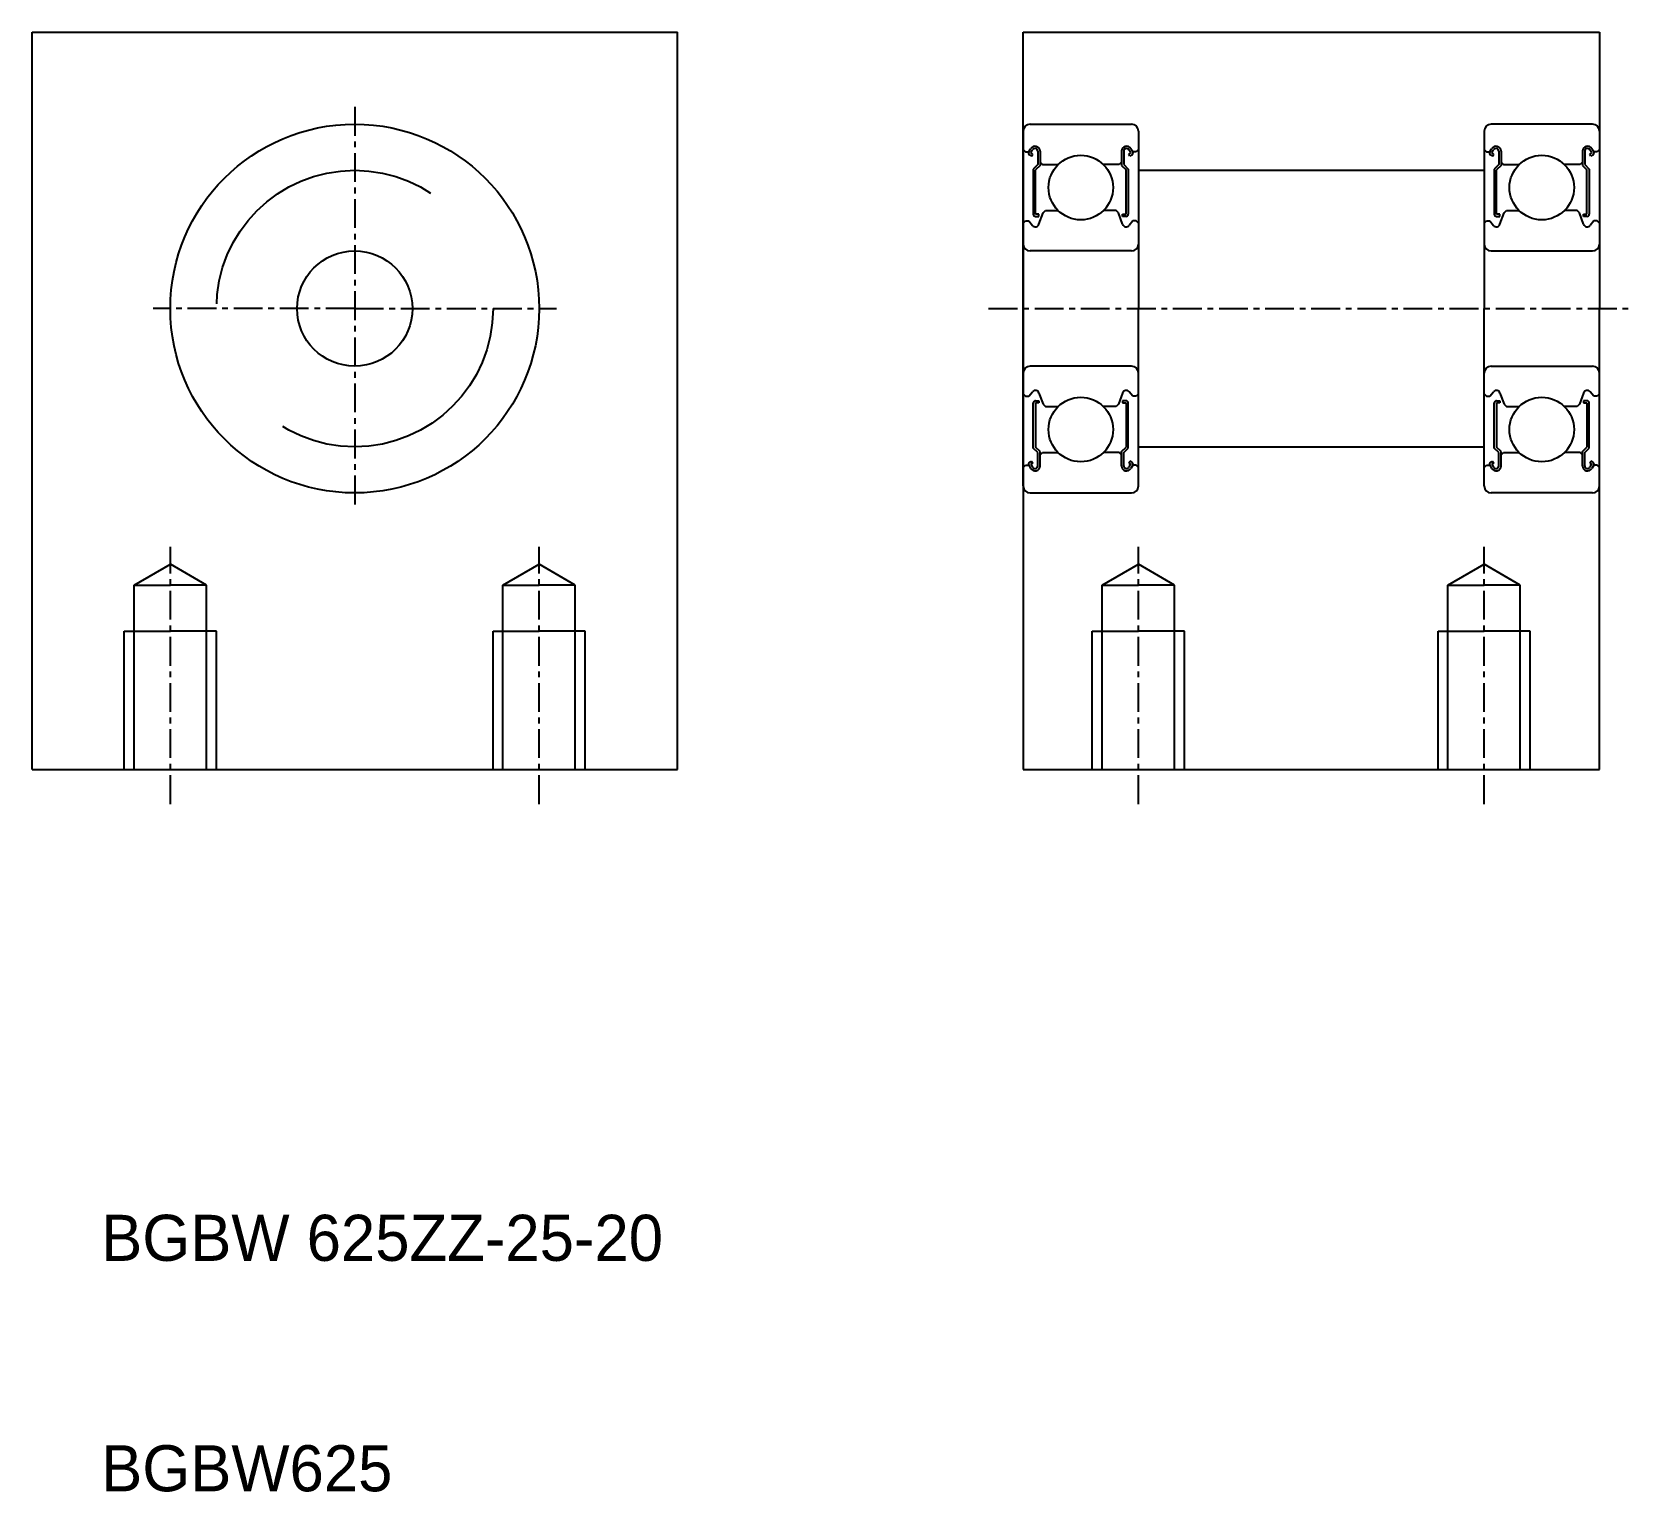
# Model space of a CAD drawing. Extents: x 99.6 to 169.1, y 67.2 to 130.5.
import ezdxf

# ---------------------------------------------------------------- set-up
doc = ezdxf.new("R2010")
doc.units = 0
doc.linetypes.add('CENTER', pattern=[2, 1.25, -0.25, 0.25, -0.25])
doc.linetypes.add('DASHED', pattern=[19.05, 12.7, -6.35])
doc.layers.get('0').update_dxf_attribs({"linetype": 'CONTINUOUS'})
doc.layers.add('CENTER', color=1, linetype='CENTER')

msp = doc.modelspace()

# ---------------------------------------------------------------- linework, layer by layer
for p, q in [((99.557, 98.542), (99.557, 130.542)), ((99.557, 130.542), (127.557, 130.542)), ((127.557, 98.542), (127.557, 130.542)), ((142.557, 118.542), (142.557, 130.542)), ((142.557, 130.542), (167.557, 130.542)), ((167.557, 130.542), (167.557, 118.542)), ((142.857, 126.542), (147.257, 126.542)), ((167.257, 126.542), (162.857, 126.542)), ((142.557, 126.242), (142.557, 118.542)), ((147.557, 126.242), (147.557, 118.542)), ((162.557, 126.242), (162.557, 118.542)), ((167.557, 126.242), (167.557, 118.542)), ((142.557, 125.442), (142.657, 125.342)), ((142.657, 125.342), (142.801, 125.342)), ((142.801, 125.342), (142.881, 125.477)), ((142.837, 125.209), (142.922, 125.16)), ((142.886, 125.293), (142.966, 125.428)), ((142.971, 125.244), (142.886, 125.293)), ((142.922, 125.16), (142.971, 125.244)), ((143.192, 125.367), (143.192, 124.792)), ((143.29, 125.367), (143.29, 124.752)), ((146.824, 125.367), (146.824, 124.752)), ((146.921, 125.367), (146.921, 124.792)), ((147.143, 125.244), (147.228, 125.293)), ((147.192, 125.16), (147.143, 125.244)), ((147.228, 125.293), (147.148, 125.428)), ((147.277, 125.209), (147.192, 125.16)), ((147.312, 125.342), (147.233, 125.477)), ((147.457, 125.342), (147.312, 125.342)), ((147.557, 125.442), (147.457, 125.342)), ((162.557, 125.442), (162.657, 125.342)), ((162.657, 125.342), (162.801, 125.342)), ((162.801, 125.342), (162.881, 125.477)), ((162.837, 125.209), (162.922, 125.16)), ((162.886, 125.293), (162.966, 125.428)), ((162.971, 125.244), (162.886, 125.293)), ((162.922, 125.16), (162.971, 125.244)), ((163.192, 125.367), (163.192, 124.792)), ((163.29, 125.367), (163.29, 124.752)), ((166.824, 125.367), (166.824, 124.752)), ((166.921, 125.367), (166.921, 124.792)), ((167.143, 125.244), (167.228, 125.293)), ((167.192, 125.16), (167.143, 125.244)), ((167.228, 125.293), (167.148, 125.428)), ((167.277, 125.209), (167.192, 125.16)), ((167.312, 125.342), (167.233, 125.477)), ((167.457, 125.342), (167.312, 125.342)), ((167.557, 125.442), (167.457, 125.342)), ((143.192, 124.792), (142.997, 124.597)), ((142.997, 124.597), (142.997, 122.64)), ((143.29, 124.752), (143.095, 124.556)), ((143.095, 122.64), (143.095, 124.556)), ((143.29, 124.892), (143.39, 124.792)), ((143.39, 124.792), (144.077, 124.792)), ((146.724, 124.792), (146.037, 124.792)), ((146.824, 124.892), (146.724, 124.792)), ((146.824, 124.752), (147.019, 124.556)), ((146.921, 124.792), (147.117, 124.597)), ((147.019, 122.64), (147.019, 124.556)), ((147.117, 124.597), (147.117, 122.64)), ((163.192, 124.792), (162.997, 124.597)), ((162.997, 124.597), (162.997, 122.64)), ((163.29, 124.752), (163.095, 124.556)), ((163.095, 122.64), (163.095, 124.556)), ((163.29, 124.892), (163.39, 124.792)), ((163.39, 124.792), (164.077, 124.792)), ((166.724, 124.792), (166.037, 124.792)), ((166.824, 124.892), (166.724, 124.792)), ((166.824, 124.752), (167.019, 124.556)), ((166.921, 124.792), (167.117, 124.597)), ((167.019, 122.64), (167.019, 124.556)), ((167.117, 124.597), (167.117, 122.64)), ((142.557, 122.242), (142.657, 122.342)), ((142.657, 122.342), (142.801, 122.342)), ((142.801, 122.342), (142.959, 122.15)), ((143.241, 122.64), (143.095, 122.64)), ((143.095, 122.542), (143.241, 122.542)), ((143.241, 122.208), (143.42, 122.698)), ((143.241, 122.542), (143.241, 122.64)), ((143.42, 122.698), (143.52, 122.792)), ((143.52, 122.792), (144.077, 122.792)), ((146.594, 122.792), (146.037, 122.792)), ((146.694, 122.698), (146.594, 122.792)), ((146.873, 122.208), (146.694, 122.698)), ((146.872, 122.542), (146.872, 122.64)), ((146.872, 122.64), (147.019, 122.64)), ((147.019, 122.542), (146.872, 122.542)), ((147.312, 122.342), (147.155, 122.15)), ((147.457, 122.342), (147.312, 122.342)), ((147.557, 122.242), (147.457, 122.342)), ((162.557, 122.242), (162.657, 122.342)), ((162.657, 122.342), (162.801, 122.342)), ((162.801, 122.342), (162.959, 122.15)), ((163.241, 122.64), (163.095, 122.64)), ((163.095, 122.542), (163.241, 122.542)), ((163.241, 122.208), (163.42, 122.698)), ((163.241, 122.542), (163.241, 122.64)), ((163.42, 122.698), (163.52, 122.792)), ((163.52, 122.792), (164.077, 122.792)), ((166.594, 122.792), (166.037, 122.792)), ((166.694, 122.698), (166.594, 122.792)), ((166.873, 122.208), (166.694, 122.698)), ((166.872, 122.64), (167.019, 122.64)), ((166.872, 122.542), (166.872, 122.64)), ((167.019, 122.542), (166.872, 122.542)), ((167.312, 122.342), (167.155, 122.15)), ((167.457, 122.342), (167.312, 122.342)), ((167.557, 122.242), (167.457, 122.342)), ((147.257, 121.042), (142.857, 121.042)), ((162.857, 121.042), (167.257, 121.042)), ((142.557, 118.542), (142.557, 98.542)), ((142.557, 110.842), (142.557, 118.542)), ((147.557, 110.842), (147.557, 118.542)), ((162.557, 110.842), (162.557, 118.542)), ((167.557, 98.542), (167.557, 118.542)), ((167.557, 110.842), (167.557, 118.542)), ((147.257, 116.042), (142.857, 116.042)), ((162.857, 116.042), (167.257, 116.042)), ((142.557, 114.842), (142.657, 114.742)), ((142.657, 114.742), (142.801, 114.742)), ((142.801, 114.742), (142.959, 114.935)), ((143.241, 114.877), (143.42, 114.386)), ((146.873, 114.877), (146.694, 114.386)), ((147.312, 114.742), (147.155, 114.935)), ((147.457, 114.742), (147.312, 114.742)), ((147.557, 114.842), (147.457, 114.742)), ((162.557, 114.842), (162.657, 114.742)), ((162.657, 114.742), (162.801, 114.742)), ((162.801, 114.742), (162.959, 114.935)), ((163.241, 114.877), (163.42, 114.386)), ((166.873, 114.877), (166.694, 114.386)), ((167.312, 114.742), (167.155, 114.935)), ((167.457, 114.742), (167.312, 114.742)), ((167.557, 114.842), (167.457, 114.742)), ((142.997, 112.488), (142.997, 114.444)), ((143.095, 114.542), (143.241, 114.542)), ((143.095, 114.444), (143.095, 112.528)), ((143.241, 114.444), (143.095, 114.444)), ((143.241, 114.542), (143.241, 114.444)), ((143.42, 114.386), (143.52, 114.292)), ((143.52, 114.292), (144.077, 114.292)), ((146.594, 114.292), (146.037, 114.292)), ((146.694, 114.386), (146.594, 114.292)), ((146.872, 114.542), (146.872, 114.444)), ((147.019, 114.542), (146.872, 114.542)), ((146.872, 114.444), (147.019, 114.444)), ((147.019, 114.444), (147.019, 112.528)), ((147.117, 112.488), (147.117, 114.444)), ((162.997, 112.488), (162.997, 114.444)), ((163.095, 114.542), (163.241, 114.542)), ((163.095, 114.444), (163.095, 112.528)), ((163.241, 114.444), (163.095, 114.444)), ((163.241, 114.542), (163.241, 114.444)), ((163.42, 114.386), (163.52, 114.292)), ((163.52, 114.292), (164.077, 114.292)), ((166.594, 114.292), (166.037, 114.292)), ((166.694, 114.386), (166.594, 114.292)), ((166.872, 114.542), (166.872, 114.444)), ((167.019, 114.542), (166.872, 114.542)), ((166.872, 114.444), (167.019, 114.444)), ((167.019, 114.444), (167.019, 112.528)), ((167.117, 112.488), (167.117, 114.444)), ((142.837, 111.876), (142.922, 111.925)), ((142.922, 111.925), (142.971, 111.84)), ((143.192, 112.292), (142.997, 112.488)), ((143.29, 112.333), (143.095, 112.528)), ((143.192, 111.717), (143.192, 112.292)), ((143.29, 111.717), (143.29, 112.333)), ((143.29, 112.192), (143.39, 112.292)), ((143.39, 112.292), (144.077, 112.292)), ((146.724, 112.292), (146.037, 112.292)), ((146.824, 112.192), (146.724, 112.292)), ((146.824, 112.333), (147.019, 112.528)), ((146.824, 111.717), (146.824, 112.333)), ((146.921, 112.292), (147.117, 112.488)), ((146.921, 111.717), (146.921, 112.292)), ((147.192, 111.925), (147.143, 111.84)), ((147.277, 111.876), (147.192, 111.925)), ((162.837, 111.876), (162.922, 111.925)), ((162.922, 111.925), (162.971, 111.84)), ((163.192, 112.292), (162.997, 112.488)), ((163.29, 112.333), (163.095, 112.528)), ((163.192, 111.717), (163.192, 112.292)), ((163.29, 111.717), (163.29, 112.333)), ((163.29, 112.192), (163.39, 112.292)), ((163.39, 112.292), (164.077, 112.292)), ((166.724, 112.292), (166.037, 112.292)), ((166.824, 112.192), (166.724, 112.292)), ((166.824, 112.333), (167.019, 112.528)), ((166.824, 111.717), (166.824, 112.333)), ((166.921, 112.292), (167.117, 112.488)), ((166.921, 111.717), (166.921, 112.292)), ((167.192, 111.925), (167.143, 111.84)), ((167.277, 111.876), (167.192, 111.925)), ((142.557, 111.642), (142.657, 111.742)), ((142.657, 111.742), (142.801, 111.742)), ((142.801, 111.742), (142.881, 111.607)), ((142.971, 111.84), (142.886, 111.791)), ((142.886, 111.791), (142.966, 111.656)), ((147.143, 111.84), (147.228, 111.791)), ((147.228, 111.791), (147.148, 111.656)), ((147.312, 111.742), (147.233, 111.607)), ((147.457, 111.742), (147.312, 111.742)), ((147.557, 111.642), (147.457, 111.742)), ((162.557, 111.642), (162.657, 111.742)), ((162.657, 111.742), (162.801, 111.742)), ((162.801, 111.742), (162.881, 111.607)), ((162.971, 111.84), (162.886, 111.791)), ((162.886, 111.791), (162.966, 111.656)), ((167.143, 111.84), (167.228, 111.791)), ((167.228, 111.791), (167.148, 111.656)), ((167.312, 111.742), (167.233, 111.607)), ((167.457, 111.742), (167.312, 111.742)), ((167.557, 111.642), (167.457, 111.742)), ((142.857, 110.542), (147.257, 110.542)), ((167.257, 110.542), (162.857, 110.542)), ((99.557, 98.542), (127.557, 98.542)), ((142.557, 98.542), (167.557, 98.542))]:
    msp.add_line(p, q)
at = {"color": 7, "linetype": 'CONTINUOUS'}
for p, q in [((147.557, 124.542), (162.557, 124.542)), ((147.557, 112.542), (162.557, 112.542))]:
    msp.add_line(p, q, dxfattribs=at)
at = {"color": 3, "linetype": 'DASHED'}
for p, q in [((103.986, 106.542), (105.557, 107.449)), ((107.127, 106.542), (105.557, 107.449)), ((119.986, 106.542), (121.557, 107.449)), ((123.127, 106.542), (121.557, 107.449)), ((145.986, 106.542), (147.557, 107.449)), ((149.127, 106.542), (147.557, 107.449)), ((160.986, 106.542), (162.557, 107.449)), ((164.127, 106.542), (162.557, 107.449)), ((103.986, 98.542), (103.986, 106.542)), ((103.986, 106.542), (105.557, 106.542)), ((107.127, 106.542), (105.557, 106.542)), ((107.127, 98.542), (107.127, 106.542)), ((119.986, 98.542), (119.986, 106.542)), ((119.986, 106.542), (121.557, 106.542)), ((123.127, 106.542), (121.557, 106.542)), ((123.127, 98.542), (123.127, 106.542)), ((145.986, 98.542), (145.986, 106.542)), ((145.986, 106.542), (147.557, 106.542)), ((149.127, 106.542), (147.557, 106.542)), ((149.127, 98.542), (149.127, 106.542)), ((160.986, 98.542), (160.986, 106.542)), ((160.986, 106.542), (162.557, 106.542)), ((164.127, 106.542), (162.557, 106.542)), ((164.127, 98.542), (164.127, 106.542)), ((103.557, 98.542), (103.557, 104.542)), ((103.557, 104.542), (105.557, 104.542)), ((107.557, 104.542), (105.557, 104.542)), ((107.557, 98.542), (107.557, 104.542)), ((119.557, 98.542), (119.557, 104.542)), ((119.557, 104.542), (121.557, 104.542)), ((123.557, 104.542), (121.557, 104.542)), ((123.557, 98.542), (123.557, 104.542)), ((145.557, 98.542), (145.557, 104.542)), ((145.557, 104.542), (147.557, 104.542)), ((149.557, 104.542), (147.557, 104.542)), ((149.557, 98.542), (149.557, 104.542)), ((160.557, 98.542), (160.557, 104.542)), ((160.557, 104.542), (162.557, 104.542)), ((164.557, 104.542), (162.557, 104.542)), ((164.557, 98.542), (164.557, 104.542))]:
    msp.add_line(p, q, dxfattribs=at)
for centre, radius in [((113.557, 118.542), 8), ((145.057, 123.792), 1.4), ((165.057, 123.792), 1.4), ((113.557, 118.542), 2.5), ((145.057, 113.292), 1.4), ((165.057, 113.292), 1.4)]:
    msp.add_circle(centre, radius)
msp.add_circle((113.557, 118.542), 6, dxfattribs=at)
for centre, radius, start, end in [((142.857, 126.242), 0.3, 90, 180), ((147.257, 126.242), 0.3, 0, 90), ((162.857, 126.242), 0.3, 90, 180), ((167.257, 126.242), 0.3, 0, 90), ((142.886, 125.293), 0.0978, 150.01376, 239.99626), ((143.071, 125.367), 0.219, 0, 150.00027), ((143.071, 125.367), 0.121, 0, 150.00005), ((147.043, 125.367), 0.219, 29.99973, 180), ((147.043, 125.367), 0.121, 29.99995, 180), ((147.228, 125.293), 0.0978, 300.00374, 29.98624), ((162.886, 125.293), 0.0978, 150.01376, 239.99626), ((163.071, 125.367), 0.219, 0, 150.00027), ((163.071, 125.367), 0.121, 0, 150.00005), ((167.043, 125.367), 0.219, 29.99973, 180), ((167.043, 125.367), 0.121, 29.99995, 180), ((167.228, 125.293), 0.0978, 300.00374, 29.98624), ((143.095, 122.64), 0.0978, 180.00005, 270.00003), ((147.019, 122.64), 0.0978, 269.99997, 359.99995), ((163.095, 122.64), 0.0978, 180.00005, 270.00003), ((167.019, 122.64), 0.0978, 269.99997, 359.99995), ((143.084, 122.255), 0.164, 220.00009, 343.15288), ((147.029, 122.255), 0.164, 196.84712, 319.99991), ((163.084, 122.255), 0.164, 220.00009, 343.15288), ((167.029, 122.255), 0.164, 196.84712, 319.99991), ((142.857, 121.342), 0.3, 180, 270), ((147.257, 121.342), 0.3, 270, 0), ((162.857, 121.342), 0.3, 180, 270), ((167.257, 121.342), 0.3, 270, 0), ((142.857, 115.742), 0.3, 90, 180), ((147.257, 115.742), 0.3, 0, 90), ((162.857, 115.742), 0.3, 90, 180), ((167.257, 115.742), 0.3, 0, 90), ((143.084, 114.829), 0.164, 16.84712, 139.99991), ((147.029, 114.829), 0.164, 40.00009, 163.15288), ((163.084, 114.829), 0.164, 16.84712, 139.99991), ((167.029, 114.829), 0.164, 40.00009, 163.15288), ((143.095, 114.444), 0.0978, 89.99997, 179.99995), ((147.019, 114.444), 0.0978, 0.00005, 90.00003), ((163.095, 114.444), 0.0978, 89.99997, 179.99995), ((167.019, 114.444), 0.0978, 0.00005, 90.00003), ((142.886, 111.791), 0.0978, 120.00374, 209.98624), ((143.071, 111.717), 0.219, 209.99973, 0), ((143.071, 111.717), 0.121, 209.99995, 0), ((147.043, 111.717), 0.219, 180, 330.00027), ((147.043, 111.717), 0.121, 180, 330.00005), ((147.228, 111.791), 0.0978, 330.01376, 59.99626), ((162.886, 111.791), 0.0978, 120.00374, 209.98624), ((163.071, 111.717), 0.219, 209.99973, 0), ((163.071, 111.717), 0.121, 209.99995, 0), ((167.043, 111.717), 0.219, 180, 330.00027), ((167.043, 111.717), 0.121, 180, 330.00005), ((167.228, 111.791), 0.0978, 330.01376, 59.99626), ((142.857, 110.842), 0.3, 180, 270), ((147.257, 110.842), 0.3, 270, 0), ((162.857, 110.842), 0.3, 180, 270), ((167.257, 110.842), 0.3, 270, 0)]:
    msp.add_arc(centre, radius, start, end)
at = {"layer": 'CENTER', "color": 1, "linetype": 'CENTER'}
for p, q in [((113.557, 127.292), (113.557, 109.792)), ((113.557, 118.542), (104.807, 118.542)), ((113.557, 118.542), (122.307, 118.542)), ((141.057, 118.542), (169.057, 118.542)), ((105.557, 97.042), (105.557, 108.199)), ((121.557, 97.042), (121.557, 108.199)), ((147.557, 97.042), (147.557, 108.199)), ((162.557, 97.042), (162.557, 108.199))]:
    msp.add_line(p, q, dxfattribs=at)

# ---------------------------------------------------------------- texts
for s, p in [('BGBW 625ZZ-25-20', (102.557, 77.216)), ('BGBW625', (102.557, 67.216))]:
    msp.add_text(s, height=2).set_placement(p)

doc.saveas('drawing.dxf')
